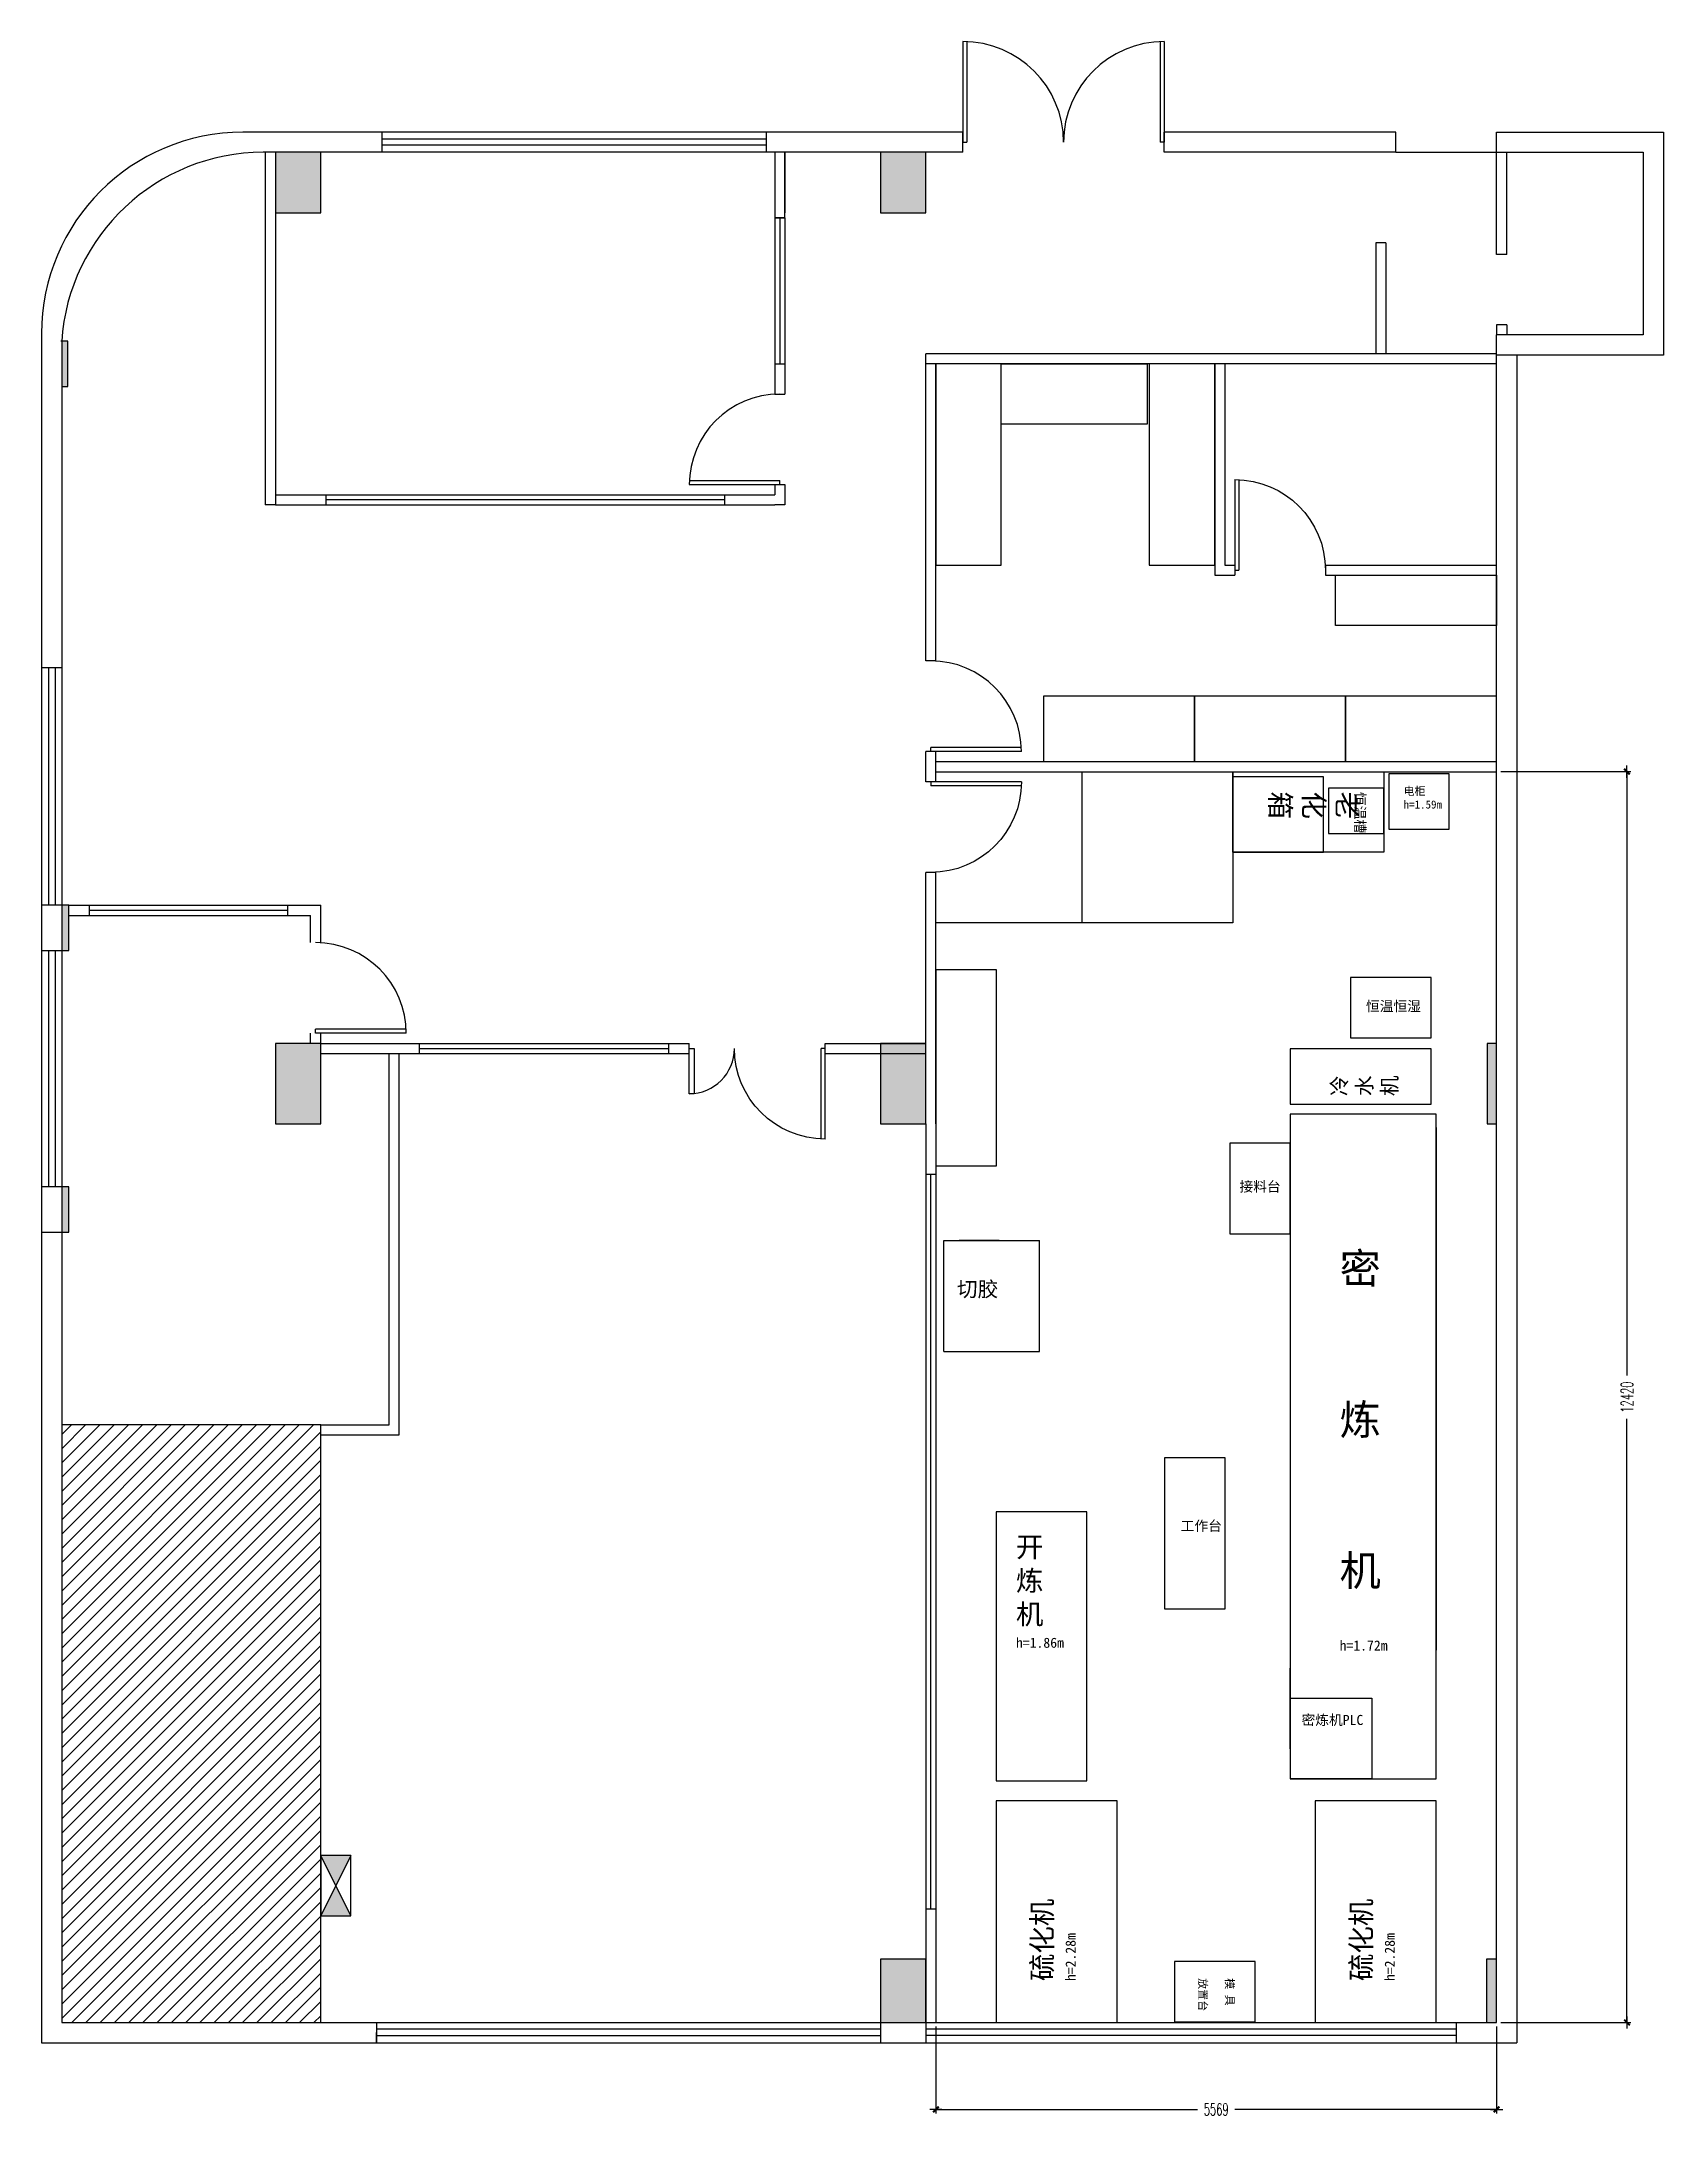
# Model space of a CAD drawing. Header units: inches. Extents: x 2651 to 18757, y -27604 to -6981.
import ezdxf

# ---------------------------------------------------------------- set-up
doc = ezdxf.new("R2010")
doc.units = ezdxf.units.IN
doc.header["$MEASUREMENT"] = 0
for name, color, linetype in [('DOOR', 6, 'Continuous'), ('roof', 13, 'Continuous'), ('wall', 2, 'Continuous'), ('内隔墙', 2, 'Continuous'), ('实验家具模', 7, 'Continuous')]:
    doc.layers.add(name, color=color, linetype=linetype)
doc.styles.add('DIM_FONT', font='SIMPLEX.shx', dxfattribs={"width": 0.6})
doc.styles.get("Standard").update_dxf_attribs({"font": 'txt.shx', "height": 6, "bigfont": '@extfont2.shx'})
doc.styles.add('宋体', font='')
doc.styles.get('宋体').set_extended_font_data('SimSun')
doc.dimstyles.new('50', dxfattribs={"dimscale": 0.4, "dimtxt": 300, "dimasz": 1, "dimexe": 100, "dimexo": 100, "dimgap": 150, "dimtad": 0, "dimdec": 0, "dimzin": 0, "dimdsep": 46, "dimtxsty": 'DIM_FONT', "dimblk": '_DIMX', "dimcen": 0.09, "dimclrd": 251, "dimclre": 251, "dimclrt": 7, "dimadec": 1, "dimazin": 0, "dimtfac": 1, "dimtdec": 0, "dimtix": 1, "dimtmove": 2, "dimatfit": 3, "dimldrblk": '_DIMX', "dimfxl": 1, "dimtolj": 1, "dimtzin": 0, "dimarcsym": 0})

# ---------------------------------------------------------------- blocks, each defined once
blk = doc.blocks.new('A$C3CAB4248')
at = {"layer": 'DOOR', "color": 22}
for p, q in [((900, 40), (0, 40)), ((900, 0), (0, 0))]:
    blk.add_line(p, q, dxfattribs=at)
at = {"layer": 'DOOR'}
blk.add_line((0, 0), (0, 40), dxfattribs=at)
at = {"layer": 'DOOR', "color": 22}
blk.add_arc((0, 0), 900, 0, 90, dxfattribs=at)
blk = doc.blocks.new('_DIMX')
blk.add_line((-150, 0), (150, 0))
at = {"const_width": 50}
blk.add_lwpolyline([(-70, -70), (70, 70)], dxfattribs=at)
blk = doc.blocks.new('*D35')
at = {"layer": 'Defpoints', "color": 0}
for p in [(11531, -26651), (17100, -26651), (17100, -27514)]:
    blk.add_point(p, dxfattribs=at)
at = {"layer": 'roof', "color": 251, "lineweight": -2}
for p, q in [((11531, -26691), (11531, -27554)), ((17100, -26691), (17100, -27554)), ((11531, -27514), (14130, -27514)), ((17099, -27514), (14500, -27514))]:
    blk.add_line(p, q, dxfattribs=at)
at = {"layer": 'roof', "color": 251, "lineweight": -2, "xscale": 0.4, "yscale": 0.4, "zscale": 0.4, "rotation": 180}
blk.add_blockref('_DIMX', (11531, -27514), dxfattribs=at)
at = {"layer": 'roof', "color": 251, "lineweight": -2, "xscale": 0.4, "yscale": 0.4, "zscale": 0.4}
blk.add_blockref('_DIMX', (17100, -27514), dxfattribs=at)
at = {"layer": 'roof', "color": 7, "insert": (14315, -27514), "char_height": 120, "attachment_point": 5, "style": 'DIM_FONT', "bg_fill": 3, "box_fill_scale": 1.25, "bg_fill_color": 256, "bg_fill_true_color": 13158600, "bg_fill_transparency": 0}
blk.add_mtext('\\A1;5569', dxfattribs=at)
blk = doc.blocks.new('*D36')
at = {"color": 251, "lineweight": -2}
for p, q in [((17140, -14231), (18434, -14231)), ((18394, -14232), (18394, -20227)), ((18394, -26651), (18394, -20656)), ((17140, -26651), (18434, -26651))]:
    blk.add_line(p, q, dxfattribs=at)
at = {"layer": 'Defpoints', "color": 0}
for p in [(17100, -14231), (17100, -26651), (18394, -26651)]:
    blk.add_point(p, dxfattribs=at)
at = {"color": 251, "lineweight": -2, "xscale": 0.4, "yscale": 0.4, "zscale": 0.4}
for p, rotation in [((18394, -14231), 90), ((18394, -26651), 270)]:
    blk.add_blockref('_DIMX', p, dxfattribs=dict(at, rotation=rotation))
at = {"color": 7, "insert": (18394, -20441), "char_height": 120, "attachment_point": 5, "rotation": 90, "style": 'DIM_FONT', "bg_fill": 3, "box_fill_scale": 1.25, "bg_fill_color": 256, "bg_fill_true_color": 13158600, "bg_fill_transparency": 0}
blk.add_mtext('\\A1;12420', dxfattribs=at)

msp = doc.modelspace()

# ---------------------------------------------------------------- hatches: boundary and pattern name
at = {"layer": 'wall'}
h = msp.add_hatch(color=252, dxfattribs=at)
h.dxf.hatch_style = 1
h.paths.add_polyline_path([(4972.5, -8081.4), (4972.5, -8681.4), (5422.5, -8681.4), (5422.5, -8081.4)])
h.paths.add_polyline_path([(11430.5, -8081.4), (10980.5, -8081.4), (10980.5, -8681.4), (11430.5, -8681.4)])
h = msp.add_hatch(color=252, dxfattribs=at)
h.dxf.hatch_style = 1
h.paths.add_polyline_path([(2922.5, -18354.7), (2850.5, -18354.7), (2850.5, -18804.7), (2922.5, -18804.7)])
h.paths.add_polyline_path([(2922.5, -15557.7), (2850.5, -15557.7), (2850.5, -16007.7), (2922.5, -16007.7)])
h.paths.add_polyline_path([(2910.5, -9957.4), (2850.5, -9957.4), (2850.5, -10407.4), (2910.5, -10407.4)])
h = msp.add_hatch(color=252, dxfattribs=at)
h.dxf.hatch_style = 1
h.paths.add_polyline_path([(5422.5, -16928.7), (4972.5, -16928.7), (4972.5, -17728.7), (5422.5, -17728.7)])
h.paths.add_polyline_path([(11430.5, -16928.7), (10980.5, -16928.7), (10980.5, -17728.7), (11430.5, -17728.7)])
h.paths.add_polyline_path([(17099.5, -16928.7), (17004.6, -16928.7), (17004.6, -17728.7), (17099.5, -17728.7)])
h.paths.add_polyline_path([(17099.5, -26021.4), (16999.5, -26021.4), (16999.5, -26651.4), (17099.5, -26651.4)])
h.paths.add_polyline_path([(11430.5, -26021.4), (10980.5, -26021.4), (10980.5, -26651.4), (11430.5, -26651.4)])
h = msp.add_hatch(dxfattribs=at)
h.set_pattern_fill('ANSI31', color=252, scale=800)
h.set_pattern_definition([(45, (-1021817.48, -84380.2), (-70.710678, 70.710678), [])])
h.paths.add_polyline_path([(5422.5, -20715.4), (2850.5, -20715.4), (2850.5, -26651.4), (5422.5, -26651.4)])
h = msp.add_hatch(color=252, dxfattribs=at)
h.dxf.hatch_style = 1
h.paths.add_polyline_path([(5722.5, -24991.4), (5422.5, -24991.4), (5572.5, -25291.3)])
h.paths.add_polyline_path([(5572.5, -25291.3), (5422.5, -25591.3), (5722.5, -25591.3)])

# ---------------------------------------------------------------- linework, layer by layer
at = {"color": 3}
for p, q in [((11531.1, -14231.4), (14481.1, -14231.4)), ((12981.1, -14231.4), (12981.1, -15731.4)), ((14481.1, -14231.4), (14481.1, -15731.4)), ((16029.2, -14533), (16029.2, -14803)), ((14481.1, -15731.4), (11531.1, -15731.4)), ((11611.5, -19987.5), (11611.5, -18887.5)), ((11611.5, -18887.5), (12561.5, -18887.5)), ((12161.5, -18887.5), (11761.5, -18887.5)), ((15049.5, -23932.8), (15049.5, -23132.8)), ((15049.5, -23431.5), (15859.5, -23431.5)), ((15859.5, -23431.5), (15859.5, -24231.5))]:
    msp.add_line(p, q, dxfattribs=at)
for points in [[(11531.1, -10181.4), (11531.1, -12181.4), (12181.1, -12181.4), (12181.1, -10181.4)], [(12181.1, -10181.4), (13631.1, -10181.4), (13631.1, -10781.4), (12181.1, -10781.4)], [(13650, -10181.4), (13650, -12181.4), (14300, -12181.4), (14300, -10181.4)], [(17099.5, -12781.3), (15499.5, -12781.3), (15499.5, -12281.3), (17099.5, -12281.3)], [(12599.5, -14131.4), (14099.5, -14131.4), (14099.5, -13481.4), (12599.5, -13481.4)], [(14099.5, -14131.4), (15599.5, -14131.4), (15599.5, -13481.4), (14099.5, -13481.4)], [(15981.1, -14231.4), (15981.1, -15031.4), (14481.1, -15031.4), (14481.1, -14231.4)], [(14481.1, -14281.4), (14481.1, -15031.4), (15381.1, -15031.4), (15381.1, -14281.4)], [(15431.1, -14395.4), (15431.1, -14845.4), (15981.1, -14845.4), (15981.1, -14395.4)], [(11530.5, -18144), (12133.1, -18144), (12133.1, -16198.8), (11530.5, -16198.8)], [(15649.5, -16273.4), (15649.5, -16873.4), (16449.5, -16873.4), (16449.5, -16273.4)], [(15049.5, -17531.5), (16449.5, -17531.5), (16449.5, -16981.5), (15049.5, -16981.5)], [(15049.5, -24231.5), (16499.5, -24231.5), (16499.5, -17631.5), (15049.5, -17631.5)], [(14449.5, -18819.6), (15049.5, -18819.6), (15049.5, -17919.6), (14449.5, -17919.6)], [(13802.9, -22543.1), (14402.9, -22543.1), (14402.9, -21043.1), (13802.9, -21043.1)], [(12130.5, -24251.4), (13030.5, -24251.4), (13030.5, -21581.4), (12130.5, -21581.4)]]:
    msp.add_lwpolyline(points, close=True, dxfattribs=at)
at = {"layer": 'DOOR', "color": 4}
for p, q in [((11799.5, -6981.4), (11799.5, -7981.4)), ((11839.5, -6981.4), (11839.5, -7981.4)), ((13759.5, -6981.4), (13759.5, -7981.4)), ((13799.5, -6981.4), (13799.5, -7981.4)), ((10032.8, -8731.4), (9932.8, -8731.4)), ((9982.8, -8731.4), (9982.8, -10181.2)), ((9932.8, -10181.2), (10032.8, -10181.2)), ((9082.8, -11341.2), (9982.8, -11341.2)), ((5472.5, -11481.2), (5472.5, -11581.2)), ((9432.8, -11531.2), (5472.5, -11531.2)), ((9082.8, -11381.2), (9982.8, -11381.2)), ((9432.8, -11481.2), (9432.8, -11581.2)), ((3122.5, -15607.7), (5096.2, -15607.7)), ((6402.9, -16978.7), (8881.3, -16978.7)), ((11430.5, -18228.7), (11530.5, -18228.7)), ((11480.5, -25521.4), (11480.5, -18228.7)), ((11430.5, -25521.4), (11530.5, -25521.4))]:
    msp.add_line(p, q, dxfattribs=at)
at = {"layer": 'DOOR'}
for p, q in [((11799.5, -7981.4), (11839.5, -7981.4)), ((13799.5, -7981.4), (13759.5, -7981.4)), ((9982.8, -11381.2), (9982.8, -11341.2))]:
    msp.add_line(p, q, dxfattribs=at)
at = {"layer": 'DOOR', "color": 4}
for centre, radius, start, end in [((11799.5, -7981.4), 1000, 0, 90), ((13799.5, -7981.4), 1000, 90, 180), ((9982.8, -11381.2), 900, 90, 180)]:
    msp.add_arc(centre, radius, start, end, dxfattribs=at)
at = {"layer": 'wall', "color": 1}
for p, q in [((11799.5, -7881.4), (4650.5, -7881.4)), ((6032, -8081.4), (6032, -7881.4)), ((9850.5, -8081.4), (9850.5, -7881.4)), ((11799.5, -8081.4), (11799.5, -7881.4)), ((16099.5, -7881.4), (13799.5, -7881.4)), ((13799.5, -8081.4), (13799.5, -7881.4)), ((16099.5, -8081.4), (16099.5, -7881.4)), ((17099.5, -7881.4), (18756.5, -7881.4)), ((17099.5, -8081.4), (17099.5, -7881.4)), ((18756.5, -7881.4), (18756.5, -10094.4)), ((11799.5, -8081.4), (4850.5, -8081.4)), ((16099.5, -8081.4), (13799.5, -8081.4)), ((17099.5, -8081.4), (18556.5, -8081.4)), ((18556.5, -8081.4), (18556.5, -9894.4)), ((2650.5, -9881.4), (2650.5, -26851.4)), ((17099.5, -9794.4), (17099.5, -9894.4)), ((17199.5, -9794.4), (17099.5, -9794.4)), ((18556.5, -9894.4), (17099.5, -9894.4)), ((17199.5, -9894.4), (17099.5, -9894.4)), ((17099.5, -26651.4), (17099.5, -9894.4)), ((17199.5, -9794.4), (17199.5, -9894.4)), ((2910.5, -9957.4), (2843, -9957.4)), ((2850.5, -10081.4), (2850.5, -26651.4)), ((18756.5, -10094.4), (17099.5, -10094.4)), ((17299.5, -10094.4), (17299.5, -26851.4)), ((2850.5, -13201.4), (2650.5, -13201.4)), ((5422.5, -20715.4), (2850.5, -20715.4)), ((5422.5, -26651.4), (5422.5, -20715.4)), ((5722.5, -24991.4), (5422.5, -25591.3)), ((5722.5, -25591.3), (5422.5, -24991.4)), ((5422.5, -25591.3), (5722.5, -25591.3)), ((2850.5, -26651.4), (17099.5, -26651.4)), ((5976.4, -26651.4), (5976.4, -26851.4)), ((5976.4, -26851.4), (5976.4, -26751.4)), ((10980.5, -26651.4), (10980.5, -26851.4)), ((11430.5, -26651.4), (11430.5, -26851.4)), ((16699.2, -26651.4), (16699.2, -26851.4)), ((2650.5, -26851.4), (17299.5, -26851.4))]:
    msp.add_line(p, q, dxfattribs=at)
at = {"layer": 'wall', "color": 5}
for p, q in [((6032, -7948.8), (9850.5, -7948.8)), ((6032, -8008.2), (9850.5, -8008.2)), ((2719, -13201.4), (2719, -15557.7)), ((2786.3, -13201.4), (2786.3, -15557.7)), ((2719, -16007.7), (2719, -18354.7)), ((2786.3, -16007.7), (2786.3, -18354.7)), ((5976.4, -26715.2), (10980.5, -26715.2)), ((5976.4, -26779.4), (10980.5, -26779.4)), ((16699.2, -26717), (11430.5, -26717)), ((16699.2, -26780.4), (11430.5, -26780.4))]:
    msp.add_line(p, q, dxfattribs=at)
at = {"layer": 'wall', "color": 6}
msp.add_line((16099.5, -8081.4), (17099.5, -8081.4), dxfattribs=at)
at = {"layer": 'wall', "color": 1}
for points in [[(4972.5, -8681.4), (5422.5, -8681.4), (5422.5, -8081.4), (4972.5, -8081.4)], [(10980.5, -8681.4), (11430.5, -8681.4), (11430.5, -8081.4), (10980.5, -8081.4)], [(2850.5, -10407.4), (2910.5, -10407.4), (2910.5, -9957.4), (2850.5, -9957.4)], [(2650.5, -16007.7), (2922.5, -16007.7), (2922.5, -15557.7), (2650.5, -15557.7)], [(4972.5, -17728.7), (5422.5, -17728.7), (5422.5, -16928.7), (4972.5, -16928.7)], [(10980.5, -17728.7), (11430.5, -17728.7), (11430.5, -16928.7), (10980.5, -16928.7)], [(17004.6, -17728.7), (17099.5, -17728.7), (17099.5, -16928.7), (17004.6, -16928.7)], [(2650.5, -18804.7), (2922.5, -18804.7), (2922.5, -18354.7), (2650.5, -18354.7)], [(10980.5, -26651.4), (11430.5, -26651.4), (11430.5, -26021.4), (10980.5, -26021.4)], [(16999.5, -26651.4), (17099.5, -26651.4), (17099.5, -26021.4), (16999.5, -26021.4)]]:
    msp.add_lwpolyline(points, close=True, dxfattribs=at)
at = {"layer": 'wall', "color": 3}
msp.add_lwpolyline([(5422.5, -24991.4), (5422.5, -25591.3), (5722.5, -25591.3), (5722.5, -24991.4)], close=True, dxfattribs=at)
at = {"layer": 'wall', "color": 1}
for centre, radius, start, end in [((4650.5, -9881.4), 2000, 90, 180), ((4853.6, -10088.7), 2007.3, 90.08676, 176.24872)]:
    msp.add_arc(centre, radius, start, end, dxfattribs=at)
at = {"layer": '内隔墙'}
for p, q in [((4872.5, -8081.4), (4872.5, -11481.2)), ((17099.5, -9094.4), (17099.5, -8081.4)), ((17199.5, -9094.4), (17199.5, -8081.4)), ((4972.5, -8681.4), (4972.5, -11581.2)), ((9932.8, -8731.4), (9932.8, -10482.6)), ((10032.8, -8731.4), (10032.8, -10481.2)), ((15999.5, -8981.4), (15899.5, -8981.4)), ((15899.5, -8981.4), (15899.5, -10081.4)), ((15999.5, -8981.4), (15999.5, -10081.4)), ((17199.5, -9094.4), (17099.5, -9094.4)), ((17099.5, -10081.4), (11431.1, -10081.4)), ((11431.1, -13131.4), (11431.1, -10081.4)), ((17099.5, -10181.4), (11431.1, -10181.4)), ((11531.1, -13131.4), (11531.1, -10181.4)), ((14300, -10181.4), (14300, -12281.3)), ((14400, -10181.4), (14400, -12181.3)), ((9932.8, -10481.2), (10032.8, -10481.2)), ((4872.5, -11481.2), (4872.5, -11581.2)), ((4972.5, -11481.2), (9932.8, -11481.2)), ((9932.8, -11381.2), (9932.8, -11481.2)), ((9932.8, -11381.2), (10032.8, -11381.2)), ((10032.8, -11381.2), (10032.8, -11581.2)), ((4972.5, -11581.2), (4872.5, -11581.2)), ((4972.5, -11581.2), (9932.8, -11581.2)), ((10032.8, -11581.2), (9932.8, -11581.2)), ((14300, -12281.3), (14500, -12281.3)), ((14400, -12181.3), (14500, -12181.3)), ((14500, -12181.3), (14500, -12281.3)), ((15398.6, -12181.3), (17099.5, -12181.3)), ((15400, -12181.3), (15400, -12281.3)), ((15400, -12281.3), (17099.5, -12281.3)), ((11531.1, -13131.4), (11431.1, -13131.4)), ((11431.1, -14331.4), (11431.1, -14031.4)), ((11531.1, -14031.4), (11431.1, -14031.4)), ((11531.1, -14331.4), (11531.1, -14031.4)), ((11531.1, -14131.4), (17099.5, -14131.4)), ((11531.1, -14331.4), (11431.1, -14331.4)), ((13569.1, -14231.4), (17099.5, -14231.4)), ((11430.5, -16928.7), (11431.1, -15233.3)), ((11531.1, -15233.3), (11431.1, -15233.3)), ((11530.5, -17728.7), (11530.5, -15233.3)), ((2922.5, -15557.7), (5422.5, -15557.7)), ((2922.5, -15657.7), (5322.5, -15657.7)), ((3122.5, -15557.7), (3122.5, -15657.7)), ((5096.2, -15657.7), (5096.2, -15557.7)), ((5322.5, -15928.7), (5322.5, -15657.7)), ((5422.5, -15928.7), (5422.5, -15557.7)), ((5322.5, -16928.7), (5322.5, -16828.7)), ((5422.5, -16928.7), (5422.5, -16828.7)), ((5422.5, -16928.7), (9081.3, -16928.7)), ((5422.5, -17028.7), (9081.3, -17028.7)), ((6100.9, -20715.4), (6100.9, -17028.7)), ((6200.9, -20815.4), (6200.9, -17028.7)), ((6402.9, -17028.7), (6402.9, -16928.7)), ((8881.3, -17028.7), (8881.3, -16928.7)), ((9081.3, -17028.7), (9081.3, -16928.7)), ((10431.3, -16928.7), (11430.6, -16928.7)), ((10431.3, -17028.7), (10431.3, -16928.7)), ((10431.3, -17028.7), (11430.5, -17028.7)), ((11430.5, -17728.7), (11430.5, -26651.4)), ((11530.5, -17728.7), (11530.5, -26651.4)), ((5422.5, -20715.4), (6100.9, -20715.4)), ((5422.5, -20815.4), (6200.9, -20815.4))]:
    msp.add_line(p, q, dxfattribs=at)
at = {"layer": '内隔墙', "color": 5}
msp.add_line((10032.8, -8081.4), (10032.8, -8681.4), dxfattribs=at)
at = {"layer": '内隔墙'}
msp.add_lwpolyline([(9932.8, -8731.4), (10032.8, -8731.4), (10032.8, -8081.4), (9932.8, -8081.4)], close=True, dxfattribs=at)
at = {"layer": '内隔墙', "color": 22}
msp.add_lwpolyline([(9081.3, -16978.7), (9131.3, -16978.7), (9131.3, -17428.7), (9081.3, -17428.7)], close=True, dxfattribs=at)
msp.add_arc((9081.3, -16978.7), 450, 270, 0, dxfattribs=at)
at = {"layer": '实验家具模', "color": 3}
for p, q in [((16629.2, -14253), (16029.2, -14253)), ((16029.2, -14253), (16029.2, -14803)), ((16629.2, -14803), (16629.2, -14253)), ((16029.2, -14803), (16629.2, -14803)), ((16499.5, -17764), (16499.5, -22954)), ((11530.5, -18394), (11530.5, -20724)), ((12561.5, -19987.5), (12561.5, -18887.5)), ((11611.5, -19987.5), (12561.5, -19987.5)), ((15049.5, -23932.8), (15049.5, -23132.8)), ((15859.5, -24231.5), (15049.5, -24231.5))]:
    msp.add_line(p, q, dxfattribs=at)

# ---------------------------------------------------------------- block references
at = {"layer": '内隔墙', "color": 22, "xscale": -1}
for p, rotation in [((14500, -12231.3), 270), ((11481.1, -14331.4), 180), ((10431.3, -16978.7), 90)]:
    msp.add_blockref('A$C3CAB4248', p, dxfattribs=dict(at, rotation=rotation))
at = {"layer": '内隔墙', "color": 22}
for p in [(11481.1, -14031.4), (5372.5, -16828.7)]:
    msp.add_blockref('A$C3CAB4248', p, dxfattribs=at)

# ---------------------------------------------------------------- texts
at = {"color": 3, "insert": (16176.2, -14383.9), "char_height": 80, "attachment_point": 1, "style": '宋体'}
msp.add_mtext_dynamic_manual_height_columns('电柜\\Ph=1.59m', width=488.605, gutter_width=30, heights=[0], dxfattribs=at)
at = {"color": 3, "attachment_point": 1}
for s, width, insert, char_height, rotation in [('{\\fSimSun|b0|i0|c134|p2;\\H2x;  老化箱}', 537.657, (15718.1, -14427.5), 100, 270), ('{\\fSimSun|b0|i0|c134|p2;恒温槽}', 586.474, (15793.2, -14432.4), 100, 270), ('{\\fSimSun|b0|i0|c134|p2;冷\\P水\\P机}', 373.335, (15461.5, -17452.4), 150, 90)]:
    msp.add_mtext_dynamic_manual_height_columns(s, width=width, gutter_width=30, heights=[0], dxfattribs=dict(at, insert=insert, char_height=char_height, rotation=rotation))
for s, width, insert, char_height in [('{\\fSimSun|b0|i0|c134|p2;恒温恒湿}', 586.474, (15802.4, -16509.5), 100), ('{\\fSimSun|b0|i0|c134|p2;接料台}', 586.474, (14546.6, -18300.2), 100), ('{\\fSimSun|b0|i0|c134|p2;\\H50x;密\\P\\P\\P炼\\P\\P\\P机\\H0.66666x;\\P\\P\\H0.03x;\\P\\H16.667x;h=1.72m}', 1059.72, (15540.7, -19013.5), 6), ('{\\fSimSun|b0|i0|c134|p2;\\H2x;开\\P炼\\P机\\P\\H0.5x;h=1.86m}', 537.657, (12326.6, -21829.7), 100), ('{\\fSimSun|b0|i0|c134|p2;工作台}', 586.474, (13962.8, -21670.2), 100), ('{\\fSimSun|b0|i0|c134|p2;密炼机PLC}', 586.474, (15162.5, -23596.7), 100)]:
    msp.add_mtext_dynamic_manual_height_columns(s, width=width, gutter_width=30, heights=[0], dxfattribs=dict(at, insert=insert, char_height=char_height))
at = {"color": 3}
note = msp.add_mtext_dynamic_manual_height_columns('{\\fSimSun|b0|i0|c134|p2;切}', width=396.768, gutter_width=30, heights=[218.7, 0], dxfattribs=dict(at, insert=(11741.3, -19411.8), char_height=150, attachment_point=4))
for column, words in zip(note.columns.linked_columns, ['{\\fSimSun|b0|i0|c134|p2;胶}']):
    column.text = words
at = {"color": 3, "attachment_point": 1, "style": '宋体'}
for s, width, insert, char_height, rotation in [('{\\H33.333x;硫化机\\P\\H0.5x;h=2.28m}', 1431.117, (12485.8, -26239.4), 6, 90), ('{\\H33.333x;硫化机\\P\\H0.5x;h=2.28m}', 1431.117, (15654.8, -26239.4), 6, 90), ('模 具\\P\\P放置台', 432.828, (14488.6, -26211.2), 80, 270)]:
    msp.add_mtext_dynamic_manual_height_columns(s, width=width, gutter_width=30, heights=[0], dxfattribs=dict(at, insert=insert, char_height=char_height, rotation=rotation))

# ---------------------------------------------------------------- next in the draw order: dimensions: what is measured, and where the dimension line sits
at = {"layer": 'roof', "color": 1}
dim = msp.add_linear_dim(base=(17099.5, -27513.6), p1=(11530.5, -26651.4), p2=(17099.5, -26651.4), dimstyle='50', override={"dimfxl": 0.4, "dimtfill": 1, "dimtfillclr": 256}, dxfattribs=at)
dim.commit()
dim.dimension.update_dxf_attribs({"geometry": '*D35', "text_midpoint": (14315, -27513.6)})

# ---------------------------------------------------------------- next in the draw order: linework, layer by layer
at = {"color": 3}
for points in [[(13330.5, -26651.4), (13330.5, -24451.4), (12130.5, -24451.4), (12130.5, -26651.4)], [(16499.5, -26651.4), (16499.5, -24451.4), (15299.5, -24451.4), (15299.5, -26651.4)], [(13900.4, -26644.1), (14700.4, -26644.1), (14700.4, -26044.1), (13900.4, -26044.1)]]:
    msp.add_lwpolyline(points, close=True, dxfattribs=at)

# ---------------------------------------------------------------- next in the draw order: dimensions: what is measured, and where the dimension line sits
dim = msp.add_linear_dim(base=(18394, -26651.4), p1=(17099.5, -14231.4), p2=(17099.5, -26651.4), angle=90, dimstyle='50', override={"dimfxl": 0.4, "dimtfill": 1, "dimtfillclr": 256}, dxfattribs=at)
dim.commit()
dim.dimension.update_dxf_attribs({"geometry": '*D36', "text_midpoint": (18394, -20441.4)})

# ---------------------------------------------------------------- next in the draw order: linework, layer by layer
msp.add_lwpolyline([(15599.5, -14131.4), (17099.5, -14131.4), (17099.5, -13481.4), (15599.5, -13481.4)], close=True, dxfattribs=at)

doc.saveas('drawing.dxf')
